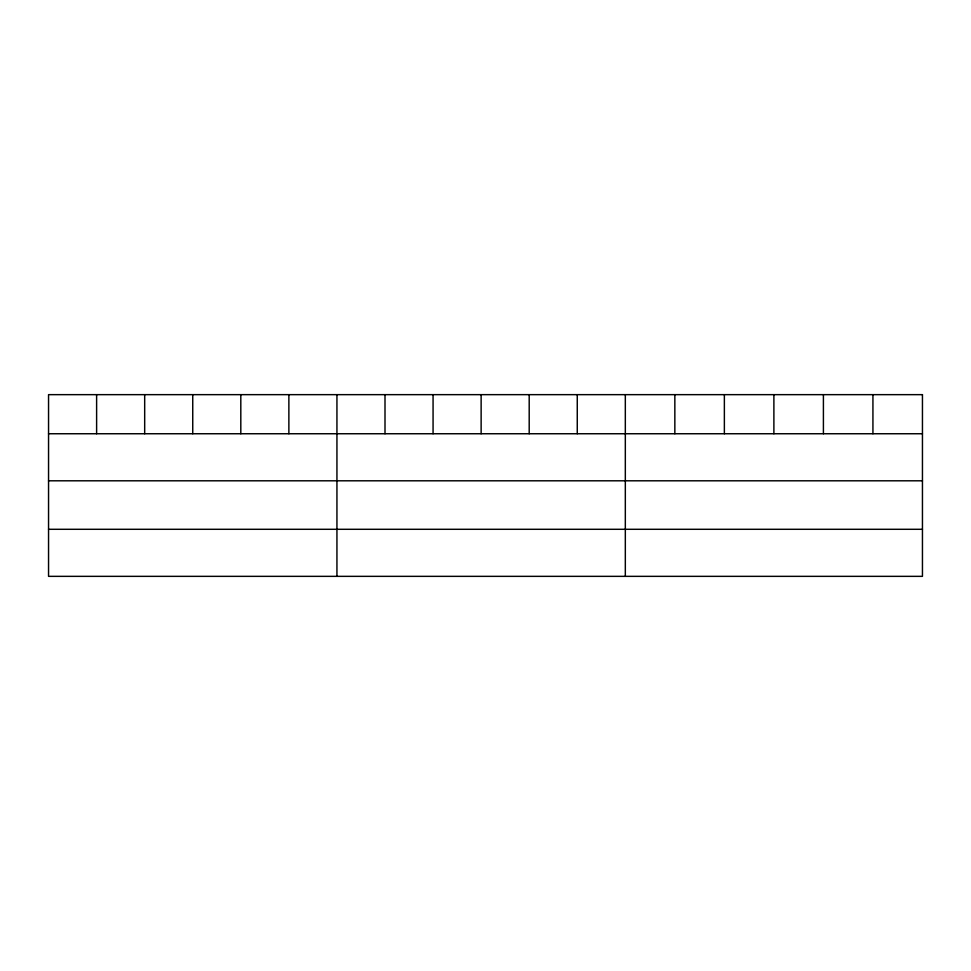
<?xml version="1.0" encoding="UTF-8"?>
<svg xmlns="http://www.w3.org/2000/svg" width="971" height="971" viewBox="0 0 971 971"><rect width="100%" height="100%" fill="white"/><g stroke="black" fill="none" stroke-linecap="round" stroke-linejoin="round"><path stroke-width="1.46" d="M48.55 433.746L922.45 433.746M48.55 480.803L922.45 480.803M48.55 529.292L922.45 529.292M872.929 394.651L872.929 433.746M823.408 394.651L823.408 433.746M773.887 394.651L773.887 433.746M724.366 394.651L724.366 433.746M674.845 394.651L674.845 433.746M625.324 394.651L625.324 576.349M577.26 394.651L577.26 433.746M529.195 394.651L529.195 433.746M481.131 394.651L481.131 433.746M433.066 394.651L433.066 433.746M385.002 394.651L385.002 433.746M336.937 394.651L336.937 576.349M288.873 394.651L288.873 433.746M240.808 394.651L240.808 433.746M192.744 394.651L192.744 433.746M144.679 394.651L144.679 433.746M96.615 394.651L96.615 433.746M922.45 394.651L48.55 394.651L48.55 576.349L922.45 576.349L922.45 394.651"/></g></svg>
